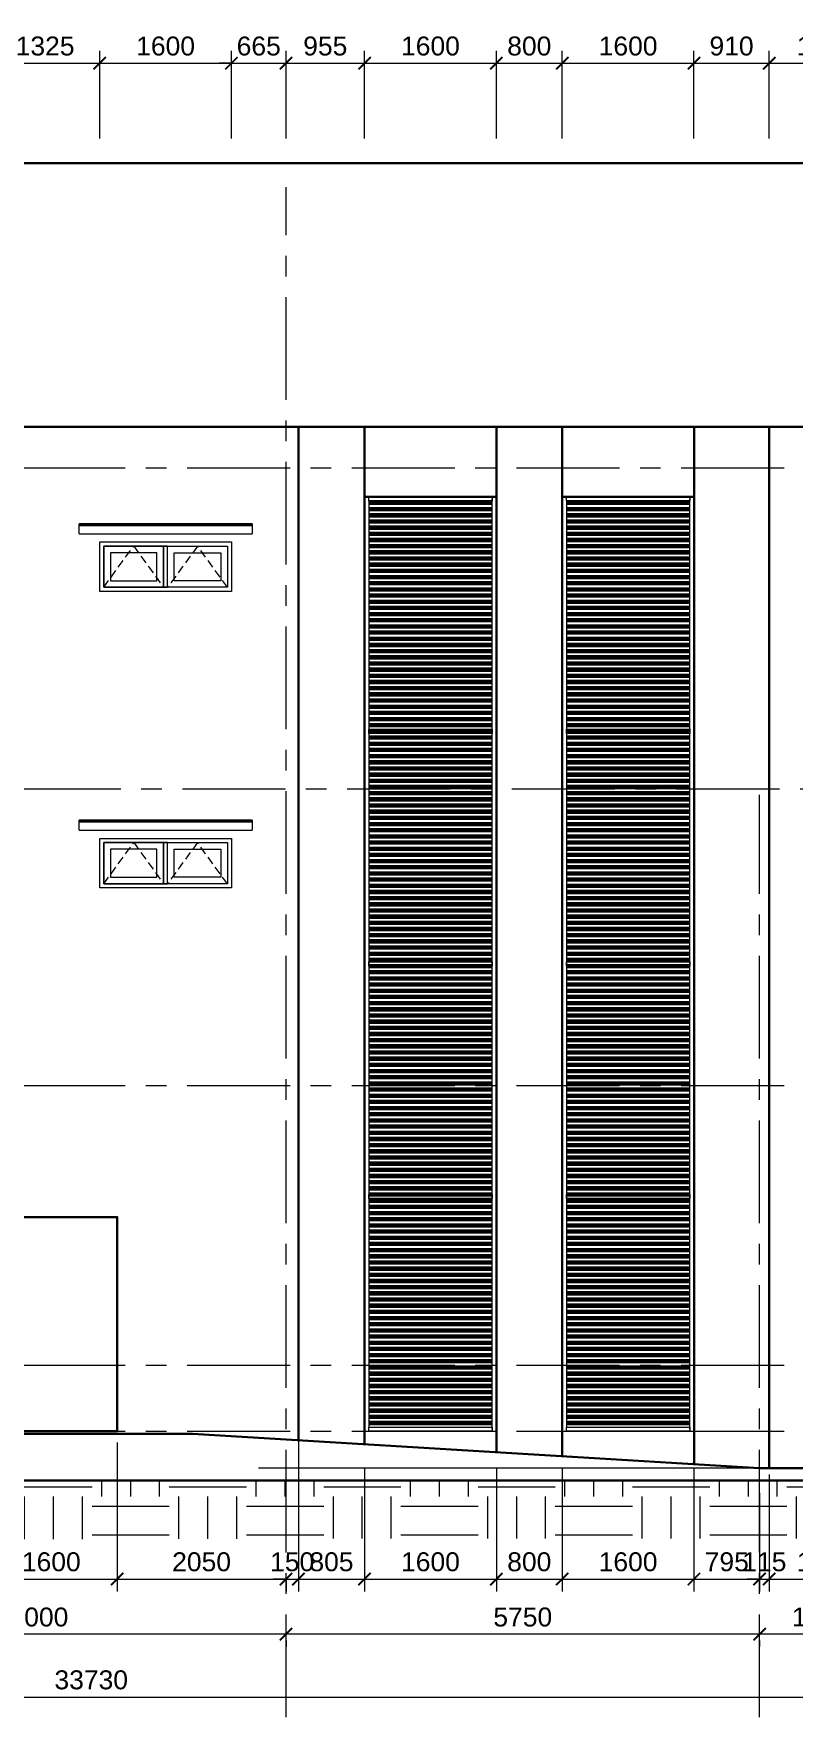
# Model space of a CAD drawing. Header units: millimetres. Extents: x 886808 to 1650903, y -1008069 to 230892.
# Drawn here: x 1031357 to 1040581, y -415458 to -395009 of the extents above; entities that cross this region are included whole.
import ezdxf

# ---------------------------------------------------------------- set-up
doc = ezdxf.new("R2010")
doc.units = ezdxf.units.MM
doc.linetypes.add('CENTER', pattern=[2, 1.25, -0.25, 0.25, -0.25])
doc.linetypes.add('DASHED', pattern=[0.75, 0.5, -0.25])
doc.layers.get('0').update_dxf_attribs({"lineweight": 0})
for name, color, linetype, lineweight in [('03- Net Cua- 153', 153, 'Continuous', 9), ('06- Dim- 250', 250, 'Continuous', 0), ('8l NET TO', 8, 'Continuous', 9), ('A-DETL-GENF', 92, 'Continuous', 5), ('A-DETL-THIN', 151, 'Continuous', 5), ('A-GLAZ', 151, 'Continuous', 5), ('A-Wall', 113, 'Continuous', 30), ('A_Dim', 8, 'Continuous', 5), ('hatch', 250, 'Continuous', 0)]:
    doc.layers.add(name, color=color, linetype=linetype, lineweight=lineweight)
doc.styles.add('TIÊU ĐỀ', font='arial.ttf', dxfattribs={"height": 230})
doc.dimstyles.new('1-100', dxfattribs={"dimtxt": 230, "dimasz": 150, "dimexe": 150, "dimexo": 300, "dimgap": 90, "dimtad": 1, "dimdec": 0, "dimrnd": 5, "dimzin": 0, "dimtxsty": 'TIÊU ĐỀ', "dimblk": 'ARCHTICK', "dimcen": 100, "dimdle": 120, "dimclrd": 256, "dimclre": 256, "dimclrt": 2, "dimadec": 0, "dimazin": 0, "dimtfac": 1, "dimtdec": 0, "dimtix": 1, "dimtmove": 1, "dimatfit": 3, "dimldrblk": 'OPEN30', "dimfxl": 900, "dimtolj": 1, "dimtzin": 0, "dimlwd": 13, "dimlwe": 13, "dimarcsym": 1})
pattern_1 = [(180, (0, 0), (-7e-15, -75), []), (180, (-12.5, 12.5), (-7e-15, -75), []), (180, (-25, 25), (-7e-15, -75), []), (180, (-37.5, 37.5), (-7e-15, -75), [])]

# ---------------------------------------------------------------- blocks, each defined once
blk = doc.blocks.new('*U279')
at = {"layer": 'A_Dim', "transparency": 33554636}
blk.add_lwpolyline([(25, 1500), (25, 0), (-25, 0), (-25, 1500)], close=True, dxfattribs=at)
blk = doc.blocks.new('*U280')
at = {"layer": '03- Net Cua- 153', "color": 0, "linetype": 'ByBlock', "lineweight": -2, "transparency": 16777216, "rotation": 90}
for p in [(1036925, -400657), (1036925, -403482), (1036925, -406307), (1036925, -409132), (1036925, -411957)]:
    blk.add_blockref('*U279', p, dxfattribs=at)
blk = doc.blocks.new('*U277')
at = {"layer": 'A_Dim', "transparency": 33554636}
blk.add_lwpolyline([(25, 1500), (25, 0), (-25, 0), (-25, 1500)], close=True, dxfattribs=at)
blk = doc.blocks.new('*U278')
at = {"layer": '03- Net Cua- 153', "color": 0, "linetype": 'ByBlock', "lineweight": -2, "transparency": 16777216, "rotation": 90}
for p in [(1039325, -400657), (1039325, -403482), (1039325, -406307), (1039325, -409132), (1039325, -411957)]:
    blk.add_blockref('*U277', p, dxfattribs=at)
blk = doc.blocks.new('_ArchTick')
at = {"color": 0, "linetype": 'ByBlock', "const_width": 0.15}
blk.add_lwpolyline([(-0.5, -0.5), (0.5, 0.5)], dxfattribs=at)
blk = doc.blocks.new('*D328')
at = {"layer": 'A_Dim', "lineweight": 13, "transparency": 16777216}
for p, q in [((1030834, -396282), (1030834, -395217)), ((1032159, -396282), (1032159, -395217)), ((1030714, -395367), (1032279, -395367))]:
    blk.add_line(p, q, dxfattribs=at)
at = {"layer": 'Defpoints', "color": 0, "transparency": 16777216}
for p in [(1032159, -395367), (1030834, -396582), (1032159, -396582)]:
    blk.add_point(p, dxfattribs=at)
at = {"layer": 'A_Dim', "lineweight": 13, "transparency": 16777216, "xscale": 150, "yscale": 150, "zscale": 150, "rotation": 180}
blk.add_blockref('_ArchTick', (1030834, -395367), dxfattribs=at)
at = {"layer": 'A_Dim', "lineweight": 13, "transparency": 16777216, "xscale": 150, "yscale": 150, "zscale": 150}
blk.add_blockref('_ArchTick', (1032159, -395367), dxfattribs=at)
at = {"layer": 'A_Dim', "color": 2, "transparency": 16777216, "insert": (1031496, -395160), "char_height": 230, "attachment_point": 5, "style": 'TIÊU ĐỀ'}
blk.add_mtext('\\A1;1325', dxfattribs=at)
blk = doc.blocks.new('_Open30')
at = {"color": 0, "linetype": 'ByBlock', "lineweight": -2}
for p, q in [((-1, 0.27), (0, 0)), ((0, 0), (-1, -0.27)), ((0, 0), (-1, 0))]:
    blk.add_line(p, q, dxfattribs=at)
blk = doc.blocks.new('*D329')
at = {"layer": 'A_Dim', "lineweight": 13, "transparency": 16777216}
for p, q in [((1032159, -396282), (1032159, -395217)), ((1033759, -396282), (1033759, -395217)), ((1032039, -395367), (1033879, -395367))]:
    blk.add_line(p, q, dxfattribs=at)
at = {"layer": 'Defpoints', "color": 0, "transparency": 16777216}
for p in [(1033759, -395367), (1032159, -396582), (1033759, -396582)]:
    blk.add_point(p, dxfattribs=at)
at = {"layer": 'A_Dim', "lineweight": 13, "transparency": 16777216, "xscale": 150, "yscale": 150, "zscale": 150, "rotation": 180}
blk.add_blockref('_ArchTick', (1032159, -395367), dxfattribs=at)
at = {"layer": 'A_Dim', "lineweight": 13, "transparency": 16777216, "xscale": 150, "yscale": 150, "zscale": 150}
blk.add_blockref('_ArchTick', (1033759, -395367), dxfattribs=at)
at = {"layer": 'A_Dim', "color": 2, "transparency": 16777216, "insert": (1032959, -395160), "char_height": 230, "attachment_point": 5, "style": 'TIÊU ĐỀ'}
blk.add_mtext('\\A1;1600', dxfattribs=at)
blk = doc.blocks.new('*D330')
at = {"layer": 'A_Dim', "lineweight": 13, "transparency": 16777216}
for p, q in [((1033759, -396282), (1033759, -395217)), ((1034421, -396282), (1034421, -395217)), ((1033759, -395367), (1033609, -395367)), ((1033759, -395367), (1034421, -395367)), ((1034421, -395367), (1034571, -395367))]:
    blk.add_line(p, q, dxfattribs=at)
at = {"layer": 'Defpoints', "color": 0, "transparency": 16777216}
for p in [(1034421, -395367), (1033759, -396582), (1034421, -396582)]:
    blk.add_point(p, dxfattribs=at)
at = {"layer": 'A_Dim', "lineweight": 13, "transparency": 16777216, "xscale": 150, "yscale": 150, "zscale": 150}
blk.add_blockref('_ArchTick', (1033759, -395367), dxfattribs=at)
at = {"layer": 'A_Dim', "lineweight": 13, "transparency": 16777216, "xscale": 150, "yscale": 150, "zscale": 150, "rotation": 180}
blk.add_blockref('_ArchTick', (1034421, -395367), dxfattribs=at)
at = {"layer": 'A_Dim', "color": 2, "transparency": 16777216, "insert": (1034090, -395160), "char_height": 230, "attachment_point": 5, "style": 'TIÊU ĐỀ'}
blk.add_mtext('\\A1;665', dxfattribs=at)
blk = doc.blocks.new('*D331')
at = {"layer": 'A_Dim', "lineweight": 13, "transparency": 16777216}
for p, q in [((1034421, -396282), (1034421, -395217)), ((1035375, -396282), (1035375, -395217)), ((1034301, -395367), (1035495, -395367))]:
    blk.add_line(p, q, dxfattribs=at)
at = {"layer": 'Defpoints', "color": 0, "transparency": 16777216}
for p in [(1035375, -395367), (1034421, -396582), (1035375, -396582)]:
    blk.add_point(p, dxfattribs=at)
at = {"layer": 'A_Dim', "lineweight": 13, "transparency": 16777216, "xscale": 150, "yscale": 150, "zscale": 150, "rotation": 180}
blk.add_blockref('_ArchTick', (1034421, -395367), dxfattribs=at)
at = {"layer": 'A_Dim', "lineweight": 13, "transparency": 16777216, "xscale": 150, "yscale": 150, "zscale": 150}
blk.add_blockref('_ArchTick', (1035375, -395367), dxfattribs=at)
at = {"layer": 'A_Dim', "color": 2, "transparency": 16777216, "insert": (1034898, -395160), "char_height": 230, "attachment_point": 5, "style": 'TIÊU ĐỀ'}
blk.add_mtext('\\A1;955', dxfattribs=at)
blk = doc.blocks.new('*D332')
at = {"layer": 'A_Dim', "lineweight": 13, "transparency": 16777216}
for p, q in [((1035375, -396282), (1035375, -395217)), ((1036975, -396282), (1036975, -395217)), ((1035255, -395367), (1037095, -395367))]:
    blk.add_line(p, q, dxfattribs=at)
at = {"layer": 'Defpoints', "color": 0, "transparency": 16777216}
for p in [(1036975, -395367), (1035375, -396582), (1036975, -396582)]:
    blk.add_point(p, dxfattribs=at)
at = {"layer": 'A_Dim', "lineweight": 13, "transparency": 16777216, "xscale": 150, "yscale": 150, "zscale": 150, "rotation": 180}
blk.add_blockref('_ArchTick', (1035375, -395367), dxfattribs=at)
at = {"layer": 'A_Dim', "lineweight": 13, "transparency": 16777216, "xscale": 150, "yscale": 150, "zscale": 150}
blk.add_blockref('_ArchTick', (1036975, -395367), dxfattribs=at)
at = {"layer": 'A_Dim', "color": 2, "transparency": 16777216, "insert": (1036175, -395160), "char_height": 230, "attachment_point": 5, "style": 'TIÊU ĐỀ'}
blk.add_mtext('\\A1;1600', dxfattribs=at)
blk = doc.blocks.new('*D333')
at = {"layer": 'A_Dim', "lineweight": 13, "transparency": 16777216}
for p, q in [((1036975, -396282), (1036975, -395217)), ((1037775, -396282), (1037775, -395217)), ((1036855, -395367), (1037895, -395367))]:
    blk.add_line(p, q, dxfattribs=at)
at = {"layer": 'Defpoints', "color": 0, "transparency": 16777216}
for p in [(1037775, -395367), (1036975, -396582), (1037775, -396582)]:
    blk.add_point(p, dxfattribs=at)
at = {"layer": 'A_Dim', "lineweight": 13, "transparency": 16777216, "xscale": 150, "yscale": 150, "zscale": 150, "rotation": 180}
blk.add_blockref('_ArchTick', (1036975, -395367), dxfattribs=at)
at = {"layer": 'A_Dim', "lineweight": 13, "transparency": 16777216, "xscale": 150, "yscale": 150, "zscale": 150}
blk.add_blockref('_ArchTick', (1037775, -395367), dxfattribs=at)
at = {"layer": 'A_Dim', "color": 2, "transparency": 16777216, "insert": (1037375, -395160), "char_height": 230, "attachment_point": 5, "style": 'TIÊU ĐỀ'}
blk.add_mtext('\\A1;800', dxfattribs=at)
blk = doc.blocks.new('*D334')
at = {"layer": 'A_Dim', "lineweight": 13, "transparency": 16777216}
for p, q in [((1037775, -396282), (1037775, -395217)), ((1039375, -396282), (1039375, -395217)), ((1037655, -395367), (1039495, -395367))]:
    blk.add_line(p, q, dxfattribs=at)
at = {"layer": 'Defpoints', "color": 0, "transparency": 16777216}
for p in [(1039375, -395367), (1037775, -396582), (1039375, -396582)]:
    blk.add_point(p, dxfattribs=at)
at = {"layer": 'A_Dim', "lineweight": 13, "transparency": 16777216, "xscale": 150, "yscale": 150, "zscale": 150, "rotation": 180}
blk.add_blockref('_ArchTick', (1037775, -395367), dxfattribs=at)
at = {"layer": 'A_Dim', "lineweight": 13, "transparency": 16777216, "xscale": 150, "yscale": 150, "zscale": 150}
blk.add_blockref('_ArchTick', (1039375, -395367), dxfattribs=at)
at = {"layer": 'A_Dim', "color": 2, "transparency": 16777216, "insert": (1038575, -395160), "char_height": 230, "attachment_point": 5, "style": 'TIÊU ĐỀ'}
blk.add_mtext('\\A1;1600', dxfattribs=at)
blk = doc.blocks.new('*D335')
at = {"layer": 'A_Dim', "lineweight": 13, "transparency": 16777216}
for p, q in [((1039375, -396282), (1039375, -395217)), ((1040288, -396282), (1040288, -395217)), ((1039255, -395367), (1040408, -395367))]:
    blk.add_line(p, q, dxfattribs=at)
at = {"layer": 'Defpoints', "color": 0, "transparency": 16777216}
for p in [(1040288, -395367), (1039375, -396582), (1040288, -396582)]:
    blk.add_point(p, dxfattribs=at)
at = {"layer": 'A_Dim', "lineweight": 13, "transparency": 16777216, "xscale": 150, "yscale": 150, "zscale": 150, "rotation": 180}
blk.add_blockref('_ArchTick', (1039375, -395367), dxfattribs=at)
at = {"layer": 'A_Dim', "lineweight": 13, "transparency": 16777216, "xscale": 150, "yscale": 150, "zscale": 150}
blk.add_blockref('_ArchTick', (1040288, -395367), dxfattribs=at)
at = {"layer": 'A_Dim', "color": 2, "transparency": 16777216, "insert": (1039831, -395160), "char_height": 230, "attachment_point": 5, "style": 'TIÊU ĐỀ'}
blk.add_mtext('\\A1;910', dxfattribs=at)
blk = doc.blocks.new('*D336')
at = {"layer": 'A_Dim', "lineweight": 13, "transparency": 16777216}
for p, q in [((1040288, -396282), (1040288, -395217)), ((1041671, -396282), (1041671, -395217)), ((1040168, -395367), (1041791, -395367))]:
    blk.add_line(p, q, dxfattribs=at)
at = {"layer": 'Defpoints', "color": 0, "transparency": 16777216}
for p in [(1041671, -395367), (1040288, -396582), (1041671, -396582)]:
    blk.add_point(p, dxfattribs=at)
at = {"layer": 'A_Dim', "lineweight": 13, "transparency": 16777216, "xscale": 150, "yscale": 150, "zscale": 150, "rotation": 180}
blk.add_blockref('_ArchTick', (1040288, -395367), dxfattribs=at)
at = {"layer": 'A_Dim', "lineweight": 13, "transparency": 16777216, "xscale": 150, "yscale": 150, "zscale": 150}
blk.add_blockref('_ArchTick', (1041671, -395367), dxfattribs=at)
at = {"layer": 'A_Dim', "color": 2, "transparency": 16777216, "insert": (1040979, -395160), "char_height": 230, "attachment_point": 5, "style": 'TIÊU ĐỀ'}
blk.add_mtext('\\A1;1385', dxfattribs=at)
blk = doc.blocks.new('*D288')
at = {"layer": 'A_Dim', "lineweight": 13, "transparency": 16777216}
for p, q in [((1030771, -412121), (1030771, -413928)), ((1032371, -412121), (1032371, -413928)), ((1030651, -413778), (1032491, -413778))]:
    blk.add_line(p, q, dxfattribs=at)
at = {"layer": 'Defpoints', "color": 0, "transparency": 16777216}
for p in [(1030771, -411821), (1032371, -411821), (1032371, -413778)]:
    blk.add_point(p, dxfattribs=at)
at = {"layer": 'A_Dim', "lineweight": 13, "transparency": 16777216, "xscale": 150, "yscale": 150, "zscale": 150, "rotation": 180}
blk.add_blockref('_ArchTick', (1030771, -413778), dxfattribs=at)
at = {"layer": 'A_Dim', "lineweight": 13, "transparency": 16777216, "xscale": 150, "yscale": 150, "zscale": 150}
blk.add_blockref('_ArchTick', (1032371, -413778), dxfattribs=at)
at = {"layer": 'A_Dim', "color": 2, "transparency": 16777216, "insert": (1031571, -413570), "char_height": 230, "attachment_point": 5, "style": 'TIÊU ĐỀ'}
blk.add_mtext('\\A1;1600', dxfattribs=at)
blk = doc.blocks.new('*D289')
at = {"layer": 'A_Dim', "lineweight": 13, "transparency": 16777216}
for p, q in [((1032371, -412121), (1032371, -413928)), ((1032251, -413778), (1034541, -413778)), ((1034421, -413791), (1034421, -413928))]:
    blk.add_line(p, q, dxfattribs=at)
at = {"layer": 'Defpoints', "color": 0, "transparency": 16777216}
for p in [(1032371, -411821), (1034421, -413491), (1034421, -413778)]:
    blk.add_point(p, dxfattribs=at)
at = {"layer": 'A_Dim', "lineweight": 13, "transparency": 16777216, "xscale": 150, "yscale": 150, "zscale": 150, "rotation": 180}
blk.add_blockref('_ArchTick', (1032371, -413778), dxfattribs=at)
at = {"layer": 'A_Dim', "lineweight": 13, "transparency": 16777216, "xscale": 150, "yscale": 150, "zscale": 150}
blk.add_blockref('_ArchTick', (1034421, -413778), dxfattribs=at)
at = {"layer": 'A_Dim', "color": 2, "transparency": 16777216, "insert": (1033396, -413570), "char_height": 230, "attachment_point": 5, "style": 'TIÊU ĐỀ'}
blk.add_mtext('\\A1;2050', dxfattribs=at)
blk = doc.blocks.new('*D290')
at = {"layer": 'A_Dim', "lineweight": 13, "transparency": 16777216}
for p, q in [((1034571, -412084), (1034571, -413928)), ((1034421, -413778), (1034271, -413778)), ((1034421, -413778), (1034571, -413778)), ((1034421, -413791), (1034421, -413928)), ((1034571, -413778), (1034721, -413778))]:
    blk.add_line(p, q, dxfattribs=at)
at = {"layer": 'Defpoints', "color": 0, "transparency": 16777216}
for p in [(1034571, -411784), (1034421, -413491), (1034571, -413778)]:
    blk.add_point(p, dxfattribs=at)
at = {"layer": 'A_Dim', "lineweight": 13, "transparency": 16777216, "xscale": 150, "yscale": 150, "zscale": 150}
blk.add_blockref('_ArchTick', (1034421, -413778), dxfattribs=at)
at = {"layer": 'A_Dim', "lineweight": 13, "transparency": 16777216, "xscale": 150, "yscale": 150, "zscale": 150, "rotation": 180}
blk.add_blockref('_ArchTick', (1034571, -413778), dxfattribs=at)
at = {"layer": 'A_Dim', "color": 2, "transparency": 16777216, "insert": (1034496, -413570), "char_height": 230, "attachment_point": 5, "style": 'TIÊU ĐỀ'}
blk.add_mtext('\\A1;150', dxfattribs=at)
blk = doc.blocks.new('*D291')
at = {"layer": 'A_Dim', "lineweight": 13, "transparency": 16777216}
for p, q in [((1034571, -412084), (1034571, -413928)), ((1035375, -412440), (1035375, -413928)), ((1034451, -413778), (1035495, -413778))]:
    blk.add_line(p, q, dxfattribs=at)
at = {"layer": 'Defpoints', "color": 0, "transparency": 16777216}
for p in [(1034571, -411784), (1035375, -412140), (1035375, -413778)]:
    blk.add_point(p, dxfattribs=at)
at = {"layer": 'A_Dim', "lineweight": 13, "transparency": 16777216, "xscale": 150, "yscale": 150, "zscale": 150, "rotation": 180}
blk.add_blockref('_ArchTick', (1034571, -413778), dxfattribs=at)
at = {"layer": 'A_Dim', "lineweight": 13, "transparency": 16777216, "xscale": 150, "yscale": 150, "zscale": 150}
blk.add_blockref('_ArchTick', (1035375, -413778), dxfattribs=at)
at = {"layer": 'A_Dim', "color": 2, "transparency": 16777216, "insert": (1034973, -413570), "char_height": 230, "attachment_point": 5, "style": 'TIÊU ĐỀ'}
blk.add_mtext('\\A1;805', dxfattribs=at)
blk = doc.blocks.new('*D292')
at = {"layer": 'A_Dim', "lineweight": 13, "transparency": 16777216}
for p, q in [((1035375, -412440), (1035375, -413928)), ((1036975, -412440), (1036975, -413928)), ((1035255, -413778), (1037095, -413778))]:
    blk.add_line(p, q, dxfattribs=at)
at = {"layer": 'Defpoints', "color": 0, "transparency": 16777216}
for p in [(1035375, -412140), (1036975, -412140), (1036975, -413778)]:
    blk.add_point(p, dxfattribs=at)
at = {"layer": 'A_Dim', "lineweight": 13, "transparency": 16777216, "xscale": 150, "yscale": 150, "zscale": 150, "rotation": 180}
blk.add_blockref('_ArchTick', (1035375, -413778), dxfattribs=at)
at = {"layer": 'A_Dim', "lineweight": 13, "transparency": 16777216, "xscale": 150, "yscale": 150, "zscale": 150}
blk.add_blockref('_ArchTick', (1036975, -413778), dxfattribs=at)
at = {"layer": 'A_Dim', "color": 2, "transparency": 16777216, "insert": (1036175, -413570), "char_height": 230, "attachment_point": 5, "style": 'TIÊU ĐỀ'}
blk.add_mtext('\\A1;1600', dxfattribs=at)
blk = doc.blocks.new('*D293')
at = {"layer": 'A_Dim', "lineweight": 13, "transparency": 16777216}
for p, q in [((1036975, -412440), (1036975, -413928)), ((1037775, -412440), (1037775, -413928)), ((1036855, -413778), (1037895, -413778))]:
    blk.add_line(p, q, dxfattribs=at)
at = {"layer": 'Defpoints', "color": 0, "transparency": 16777216}
for p in [(1036975, -412140), (1037775, -412140), (1037775, -413778)]:
    blk.add_point(p, dxfattribs=at)
at = {"layer": 'A_Dim', "lineweight": 13, "transparency": 16777216, "xscale": 150, "yscale": 150, "zscale": 150, "rotation": 180}
blk.add_blockref('_ArchTick', (1036975, -413778), dxfattribs=at)
at = {"layer": 'A_Dim', "lineweight": 13, "transparency": 16777216, "xscale": 150, "yscale": 150, "zscale": 150}
blk.add_blockref('_ArchTick', (1037775, -413778), dxfattribs=at)
at = {"layer": 'A_Dim', "color": 2, "transparency": 16777216, "insert": (1037375, -413570), "char_height": 230, "attachment_point": 5, "style": 'TIÊU ĐỀ'}
blk.add_mtext('\\A1;800', dxfattribs=at)
blk = doc.blocks.new('*D294')
at = {"layer": 'A_Dim', "lineweight": 13, "transparency": 16777216}
for p, q in [((1037775, -412440), (1037775, -413928)), ((1039375, -412440), (1039375, -413928)), ((1037655, -413778), (1039495, -413778))]:
    blk.add_line(p, q, dxfattribs=at)
at = {"layer": 'Defpoints', "color": 0, "transparency": 16777216}
for p in [(1037775, -412140), (1039375, -412140), (1039375, -413778)]:
    blk.add_point(p, dxfattribs=at)
at = {"layer": 'A_Dim', "lineweight": 13, "transparency": 16777216, "xscale": 150, "yscale": 150, "zscale": 150, "rotation": 180}
blk.add_blockref('_ArchTick', (1037775, -413778), dxfattribs=at)
at = {"layer": 'A_Dim', "lineweight": 13, "transparency": 16777216, "xscale": 150, "yscale": 150, "zscale": 150}
blk.add_blockref('_ArchTick', (1039375, -413778), dxfattribs=at)
at = {"layer": 'A_Dim', "color": 2, "transparency": 16777216, "insert": (1038575, -413570), "char_height": 230, "attachment_point": 5, "style": 'TIÊU ĐỀ'}
blk.add_mtext('\\A1;1600', dxfattribs=at)
blk = doc.blocks.new('*D295')
at = {"layer": 'A_Dim', "lineweight": 13, "transparency": 16777216}
for p, q in [((1039375, -412440), (1039375, -413928)), ((1040171, -412732), (1040171, -413928)), ((1039255, -413778), (1040291, -413778))]:
    blk.add_line(p, q, dxfattribs=at)
at = {"layer": 'Defpoints', "color": 0, "transparency": 16777216}
for p in [(1039375, -412140), (1040171, -412432), (1040171, -413778)]:
    blk.add_point(p, dxfattribs=at)
at = {"layer": 'A_Dim', "lineweight": 13, "transparency": 16777216, "xscale": 150, "yscale": 150, "zscale": 150, "rotation": 180}
blk.add_blockref('_ArchTick', (1039375, -413778), dxfattribs=at)
at = {"layer": 'A_Dim', "lineweight": 13, "transparency": 16777216, "xscale": 150, "yscale": 150, "zscale": 150}
blk.add_blockref('_ArchTick', (1040171, -413778), dxfattribs=at)
at = {"layer": 'A_Dim', "color": 2, "transparency": 16777216, "insert": (1039773, -413570), "char_height": 230, "attachment_point": 5, "style": 'TIÊU ĐỀ'}
blk.add_mtext('\\A1;795', dxfattribs=at)
blk = doc.blocks.new('*D296')
at = {"layer": 'A_Dim', "lineweight": 13, "transparency": 16777216}
for p, q in [((1040288, -412507), (1040288, -413928)), ((1040171, -412732), (1040171, -413928)), ((1040171, -413778), (1040021, -413778)), ((1040171, -413778), (1040288, -413778)), ((1040288, -413778), (1040438, -413778))]:
    blk.add_line(p, q, dxfattribs=at)
at = {"layer": 'Defpoints', "color": 0, "transparency": 16777216}
for p in [(1040288, -412207), (1040171, -412432), (1040288, -413778)]:
    blk.add_point(p, dxfattribs=at)
at = {"layer": 'A_Dim', "lineweight": 13, "transparency": 16777216, "xscale": 150, "yscale": 150, "zscale": 150}
blk.add_blockref('_ArchTick', (1040171, -413778), dxfattribs=at)
at = {"layer": 'A_Dim', "lineweight": 13, "transparency": 16777216, "xscale": 150, "yscale": 150, "zscale": 150, "rotation": 180}
blk.add_blockref('_ArchTick', (1040288, -413778), dxfattribs=at)
at = {"layer": 'A_Dim', "color": 2, "transparency": 16777216, "insert": (1040229, -413570), "char_height": 230, "attachment_point": 5, "style": 'TIÊU ĐỀ'}
blk.add_mtext('\\A1;115', dxfattribs=at)
blk = doc.blocks.new('*D297')
at = {"layer": 'A_Dim', "lineweight": 13, "transparency": 16777216}
for p, q in [((1040288, -412507), (1040288, -413928)), ((1041671, -412626), (1041671, -413928)), ((1040168, -413778), (1041791, -413778))]:
    blk.add_line(p, q, dxfattribs=at)
at = {"layer": 'Defpoints', "color": 0, "transparency": 16777216}
for p in [(1040288, -412207), (1041671, -412326), (1041671, -413778)]:
    blk.add_point(p, dxfattribs=at)
at = {"layer": 'A_Dim', "lineweight": 13, "transparency": 16777216, "xscale": 150, "yscale": 150, "zscale": 150, "rotation": 180}
blk.add_blockref('_ArchTick', (1040288, -413778), dxfattribs=at)
at = {"layer": 'A_Dim', "lineweight": 13, "transparency": 16777216, "xscale": 150, "yscale": 150, "zscale": 150}
blk.add_blockref('_ArchTick', (1041671, -413778), dxfattribs=at)
at = {"layer": 'A_Dim', "color": 2, "transparency": 16777216, "insert": (1040979, -413570), "char_height": 230, "attachment_point": 5, "style": 'TIÊU ĐỀ'}
blk.add_mtext('\\A1;1385', dxfattribs=at)
blk = doc.blocks.new('*D299')
at = {"layer": 'A_Dim', "lineweight": 13, "transparency": 16777216}
for p, q in [((1041791, -414448), (1040051, -414448)), ((1041671, -414480), (1041671, -414598)), ((1040171, -414523), (1040171, -414598))]:
    blk.add_line(p, q, dxfattribs=at)
at = {"layer": 'Defpoints', "color": 0, "transparency": 16777216}
for p in [(1040171, -414223), (1041671, -414180), (1040171, -414448)]:
    blk.add_point(p, dxfattribs=at)
at = {"layer": 'A_Dim', "lineweight": 13, "transparency": 16777216, "xscale": 150, "yscale": 150, "zscale": 150, "rotation": 180}
blk.add_blockref('_ArchTick', (1040171, -414448), dxfattribs=at)
at = {"layer": 'A_Dim', "lineweight": 13, "transparency": 16777216, "xscale": 150, "yscale": 150, "zscale": 150}
blk.add_blockref('_ArchTick', (1041671, -414448), dxfattribs=at)
at = {"layer": 'A_Dim', "color": 2, "transparency": 16777216, "insert": (1040921, -414241), "char_height": 230, "attachment_point": 5, "style": 'TIÊU ĐỀ'}
blk.add_mtext('\\A1;1500', dxfattribs=at)
blk = doc.blocks.new('*D300')
at = {"layer": 'A_Dim', "lineweight": 13, "transparency": 16777216}
for p, q in [((1040291, -414448), (1034301, -414448)), ((1034421, -414523), (1034421, -414598)), ((1040171, -414523), (1040171, -414598))]:
    blk.add_line(p, q, dxfattribs=at)
at = {"layer": 'Defpoints', "color": 0, "transparency": 16777216}
for p in [(1034421, -414223), (1040171, -414223), (1034421, -414448)]:
    blk.add_point(p, dxfattribs=at)
at = {"layer": 'A_Dim', "lineweight": 13, "transparency": 16777216, "xscale": 150, "yscale": 150, "zscale": 150, "rotation": 180}
blk.add_blockref('_ArchTick', (1034421, -414448), dxfattribs=at)
at = {"layer": 'A_Dim', "lineweight": 13, "transparency": 16777216, "xscale": 150, "yscale": 150, "zscale": 150}
blk.add_blockref('_ArchTick', (1040171, -414448), dxfattribs=at)
at = {"layer": 'A_Dim', "color": 2, "transparency": 16777216, "insert": (1037296, -414241), "char_height": 230, "attachment_point": 5, "style": 'TIÊU ĐỀ'}
blk.add_mtext('\\A1;5750', dxfattribs=at)
blk = doc.blocks.new('*D301')
at = {"layer": 'A_Dim', "lineweight": 13, "transparency": 16777216}
for p, q in [((1034541, -414448), (1028301, -414448)), ((1028421, -414523), (1028421, -414598)), ((1034421, -414523), (1034421, -414598))]:
    blk.add_line(p, q, dxfattribs=at)
at = {"layer": 'Defpoints', "color": 0, "transparency": 16777216}
for p in [(1028421, -414223), (1034421, -414223), (1028421, -414448)]:
    blk.add_point(p, dxfattribs=at)
at = {"layer": 'A_Dim', "lineweight": 13, "transparency": 16777216, "xscale": 150, "yscale": 150, "zscale": 150, "rotation": 180}
blk.add_blockref('_ArchTick', (1028421, -414448), dxfattribs=at)
at = {"layer": 'A_Dim', "lineweight": 13, "transparency": 16777216, "xscale": 150, "yscale": 150, "zscale": 150}
blk.add_blockref('_ArchTick', (1034421, -414448), dxfattribs=at)
at = {"layer": 'A_Dim', "color": 2, "transparency": 16777216, "insert": (1031421, -414241), "char_height": 230, "attachment_point": 5, "style": 'TIÊU ĐỀ'}
blk.add_mtext('\\A1;6000', dxfattribs=at)
blk = doc.blocks.new('*D718')
at = {"layer": 'A_Dim', "lineweight": 13, "transparency": 16777216}
for p, q in [((1048921, -414228), (1048921, -415361)), ((1015191, -414464), (1015191, -415361)), ((1015071, -415211), (1049041, -415211))]:
    blk.add_line(p, q, dxfattribs=at)
at = {"layer": 'Defpoints', "color": 0, "transparency": 16777216}
for p in [(1048921, -413928), (1015191, -414164), (1048921, -415211)]:
    blk.add_point(p, dxfattribs=at)
at = {"layer": 'A_Dim', "lineweight": 13, "transparency": 16777216, "xscale": 150, "yscale": 150, "zscale": 150, "rotation": 180}
blk.add_blockref('_ArchTick', (1015191, -415211), dxfattribs=at)
at = {"layer": 'A_Dim', "lineweight": 13, "transparency": 16777216, "xscale": 150, "yscale": 150, "zscale": 150}
blk.add_blockref('_ArchTick', (1048921, -415211), dxfattribs=at)
at = {"layer": 'A_Dim', "color": 2, "transparency": 16777216, "insert": (1032056, -415004), "char_height": 230, "attachment_point": 5, "style": 'TIÊU ĐỀ'}
blk.add_mtext('\\A1;33730', dxfattribs=at)

msp = doc.modelspace()

# ---------------------------------------------------------------- hatches: boundary and pattern name
at = {"layer": 'A-DETL-GENF', "transparency": 33554636}
h = msp.add_hatch(dxfattribs=at)
h.set_pattern_fill('FP_9', color=27, style=0, pattern_type=2)
h.set_pattern_definition([(0, (1040502.8, -410782.5), (937.5, 937.5), [937.5, -937.5]), (0, (1040502.8, -410430.9), (937.5, 937.5), [937.5, -937.5]), (0, (1040502.8, -410079.4), (937.5, 937.5), [937.5, -937.5]), (90, (1040620, -409962.2), (-937.5, 937.5), [937.5, -937.5]), (90, (1040971.6, -409962.2), (-937.5, 937.5), [937.5, -937.5]), (90, (1041323.1, -409962.2), (-937.5, 937.5), [937.5, -937.5])])
h.paths.add_polyline_path([(1036502.5, -413284.1), (1050639.8, -413284.1), (1050639.8, -412582.5), (1033936.4, -412582.5), (1033936.4, -412582.8), (1033136.4, -412582.8), (1033136.4, -412586.5), (1014346, -412640.1), (1014346, -413337.6), (1035956.8, -413284.1)])
at = {"layer": 'hatch', "transparency": 33554534}
h = msp.add_hatch(dxfattribs=at)
h.set_pattern_fill('ANSI34', color=256, scale=100, angle=135)
h.set_pattern_definition(pattern_1)
h.paths.add_polyline_path([(1036925.4, -400682.5), (1035425.4, -400682.5), (1035425.4, -411932.5), (1036925.4, -411932.5)])
h = msp.add_hatch(dxfattribs=at)
h.set_pattern_fill('ANSI34', color=256, scale=100, angle=135)
h.set_pattern_definition(pattern_1)
h.paths.add_polyline_path([(1039325.4, -400682.5), (1037825.4, -400682.5), (1037825.4, -411932.5), (1039325.4, -411932.5)])

# ---------------------------------------------------------------- linework, layer by layer
at = {"layer": '03- Net Cua- 153', "linetype": 'Continuous', "transparency": 33554636}
for points in [[(1036975.4, -400632.5), (1035375.4, -400632.5), (1035375.4, -411982.5), (1036975.4, -411982.5)], [(1036925.4, -400682.5), (1035425.4, -400682.5), (1035425.4, -411932.5), (1036925.4, -411932.5)], [(1039375.4, -400632.5), (1037775.4, -400632.5), (1037775.4, -411982.5), (1039375.4, -411982.5)], [(1039325.4, -400682.5), (1037825.4, -400682.5), (1037825.4, -411932.5), (1039325.4, -411932.5)], [(1032158.9, -401182.5), (1033758.9, -401182.5), (1033758.9, -401782.5), (1032158.9, -401782.5)], [(1032208.9, -401232.5), (1033708.9, -401232.5), (1033708.9, -401732.5), (1032208.9, -401732.5)], [(1032933.9, -401232.5), (1032208.9, -401232.5), (1032208.9, -401732.5), (1032933.9, -401732.5)], [(1032853.9, -401312.5), (1032288.9, -401312.5), (1032288.9, -401652.5), (1032853.9, -401652.5)], [(1032983.9, -401232.5), (1032933.9, -401232.5), (1032933.9, -401732.5), (1032983.9, -401732.5)], [(1032983.9, -401232.5), (1033708.9, -401232.5), (1033708.9, -401732.5), (1032983.9, -401732.5)], [(1033063.9, -401312.5), (1033628.9, -401312.5), (1033628.9, -401652.5), (1033063.9, -401652.5)], [(1032158.9, -404782.5), (1033758.9, -404782.5), (1033758.9, -405382.5), (1032158.9, -405382.5)], [(1032208.9, -404832.5), (1033708.9, -404832.5), (1033708.9, -405332.5), (1032208.9, -405332.5)], [(1032933.9, -404832.5), (1032208.9, -404832.5), (1032208.9, -405332.5), (1032933.9, -405332.5)], [(1032983.9, -404832.5), (1032933.9, -404832.5), (1032933.9, -405332.5), (1032983.9, -405332.5)], [(1032983.9, -404832.5), (1033708.9, -404832.5), (1033708.9, -405332.5), (1032983.9, -405332.5)], [(1032853.9, -404912.5), (1032288.9, -404912.5), (1032288.9, -405252.5), (1032853.9, -405252.5)], [(1033063.9, -404912.5), (1033628.9, -404912.5), (1033628.9, -405252.5), (1033063.9, -405252.5)]]:
    msp.add_lwpolyline(points, close=True, dxfattribs=at)
for points in [[(1036925.4, -411957.5), (1036925.4, -400657.5)], [(1039325.4, -411957.5), (1039325.4, -400657.5)]]:
    msp.add_lwpolyline(points, dxfattribs=at)
at = {"layer": '06- Dim- 250', "linetype": 'DASHED', "ltscale": 200, "transparency": 33554636}
for points in [[(1032208.9, -401732.5), (1032571.4, -401232.5), (1032933.9, -401732.5)], [(1033708.9, -401732.5), (1033346.4, -401232.5), (1032983.9, -401732.5)], [(1032208.9, -405332.5), (1032571.4, -404832.5), (1032933.9, -405332.5)], [(1033708.9, -405332.5), (1033346.4, -404832.5), (1032983.9, -405332.5)]]:
    msp.add_lwpolyline(points, dxfattribs=at)
at = {"layer": '8l NET TO', "color": 251, "linetype": 'CENTER', "ltscale": 1000, "true_color": 0x636466, "transparency": 33554636}
for p, q in [((1013219.7, -396582.5), (1057280.6, -396582.5)), ((1034421.4, -415457.7), (1034421.4, -396873.3)), ((1013219.7, -400282.5), (1057280.6, -400282.5)), ((1013163.7, -404182.5), (1057280.6, -404182.5)), ((1013219.7, -407782.5), (1057280.6, -407782.5)), ((1013219.7, -411182.5), (1057280.6, -411182.5)), ((1013219.7, -411982.5), (1057280.6, -411982.5))]:
    msp.add_line(p, q, dxfattribs=at)
msp.add_lwpolyline([(1040171.4, -415457.7), (1040171.4, -404252.4)], dxfattribs=at)
at = {"layer": 'A-DETL-THIN', "transparency": 33554636}
msp.add_line((1051139.8, -412432.5), (1034086.4, -412432.5), dxfattribs=at)
at = {"layer": 'A-GLAZ', "transparency": 33554636}
for p, q in [((1031908.9, -400972.5), (1031908.9, -400962.5)), ((1034008.9, -400962.5), (1031908.9, -400962.5)), ((1031908.9, -400982.5), (1031908.9, -400972.5)), ((1031908.9, -400972.5), (1034008.9, -400972.5)), ((1031908.9, -401082.5), (1031908.9, -400982.5)), ((1031908.9, -400982.5), (1034008.9, -400982.5)), ((1034008.9, -400962.5), (1034008.9, -400972.5)), ((1034008.9, -400972.5), (1034008.9, -400982.5)), ((1034008.9, -400982.5), (1034008.9, -401082.5)), ((1031908.9, -401082.5), (1034008.9, -401082.5)), ((1031908.9, -404572.5), (1031908.9, -404562.5)), ((1034008.9, -404562.5), (1031908.9, -404562.5)), ((1031908.9, -404582.5), (1031908.9, -404572.5)), ((1031908.9, -404572.5), (1034008.9, -404572.5)), ((1031908.9, -404682.5), (1031908.9, -404582.5)), ((1031908.9, -404582.5), (1034008.9, -404582.5)), ((1031908.9, -404682.5), (1034008.9, -404682.5)), ((1034008.9, -404562.5), (1034008.9, -404572.5)), ((1034008.9, -404572.5), (1034008.9, -404582.5)), ((1034008.9, -404582.5), (1034008.9, -404682.5))]:
    msp.add_line(p, q, dxfattribs=at)
at = {"layer": 'A-Wall', "transparency": 33554636}
for p, q in [((1018691.4, -396582.5), (1048596.4, -396582.5)), ((1018491.4, -399782.5), (1048596.4, -399782.5)), ((1034571.4, -412090.9), (1034571.4, -399782.5)), ((1035375.4, -412139.9), (1035375.4, -399782.5)), ((1036975.4, -412237.5), (1036975.4, -399782.5)), ((1037775.4, -412282.5), (1037775.4, -399782.5)), ((1039375.4, -412383.9), (1039375.4, -399782.5))]:
    msp.add_line(p, q, dxfattribs=at)
for points in [[(1048921.4, -403982.5), (1048921.4, -399782.5), (1027906.4, -399782.5)], [(1040287.6, -412432.5), (1040287.6, -411982.5), (1040287.6, -399782.5), (1034202.6, -399782.5)]]:
    msp.add_lwpolyline(points, dxfattribs=at)
for points in [[(1035375.4, -400632.5), (1035375.4, -399782.5), (1036975.4, -399782.5), (1036975.4, -400632.5)], [(1037775.4, -400632.5), (1037775.4, -399782.5), (1039375.4, -399782.5), (1039375.4, -400632.5)], [(1030771.4, -411982.5), (1032371.4, -411982.5), (1032371.4, -409382.5), (1030771.4, -409382.5)], [(1053421.4, -412432.5), (1048921.4, -412432.5), (1040171.4, -412432.5), (1033286.4, -412012.5), (1014346, -412012.5), (1014346, -412582.5), (1051139.8, -412582.5), (1051139.8, -412432.5)]]:
    msp.add_lwpolyline(points, close=True, dxfattribs=at)
at = {"layer": 'A_Dim', "transparency": 33554636}
for points in [[(1032158.9, -401182.5), (1033758.9, -401182.5), (1033758.9, -401782.5), (1032158.9, -401782.5)], [(1032158.9, -404782.5), (1033758.9, -404782.5), (1033758.9, -405382.5), (1032158.9, -405382.5)]]:
    msp.add_lwpolyline(points, close=True, dxfattribs=at)

# ---------------------------------------------------------------- block references
at = {"layer": '03- Net Cua- 153', "linetype": 'Continuous', "transparency": 33554636}
for name in ['*U280', '*U278']:
    msp.add_blockref(name, (0, 0), dxfattribs=at)

# ---------------------------------------------------------------- dimensions: what is measured, and where the dimension line sits
at = {"layer": 'A_Dim', "transparency": 33554636}
for base, p1, p2, picture, middle in [((1032158.9, -395367), (1030833.9, -396582.5), (1032158.9, -396582.5), '*D328', (1031496.4, -395159.5)), ((1033758.9, -395367), (1032158.9, -396582.5), (1033758.9, -396582.5), '*D329', (1032958.9, -395159.6)), ((1034421.3863783, -395367.0282428), (1033758.8863783, -396582.4931051), (1034421.3863783, -396582.4931051), '*D330', (1034090.1363783, -395159.5964557)), ((1035375.4, -395367), (1034421.4, -396582.5), (1035375.4, -396582.5), '*D331', (1034898.4, -395159.6)), ((1036975.4, -395367), (1035375.4, -396582.5), (1036975.4, -396582.5), '*D332', (1036175.4, -395159.6)), ((1037775.4, -395367), (1036975.4, -396582.5), (1037775.4, -396582.5), '*D333', (1037375.4, -395159.6)), ((1039375.4, -395367), (1037775.4, -396582.5), (1039375.4, -396582.5), '*D334', (1038575.4, -395159.6)), ((1040287.6, -395367), (1039375.4, -396582.5), (1040287.6, -396582.5), '*D335', (1039831.5, -395159.6)), ((1041671.4, -395367), (1040287.6, -396582.5), (1041671.4, -396582.5), '*D336', (1040979.5, -395159.5)), ((1032371.4, -413777.7), (1030771.4, -411821.1), (1032371.4, -411821.1), '*D288', (1031571.4, -413570.3)), ((1034421.4, -413777.7), (1032371.4, -411821.1), (1034421.4, -413490.7), '*D289', (1033396.4, -413570.3)), ((1034571.4, -413777.7), (1034421.4, -413490.7), (1034571.4, -411784.5), '*D290', (1034496.4, -413570.3)), ((1035375.4, -413777.7), (1034571.4, -411784.5), (1035375.4, -412139.9), '*D291', (1034973.4, -413570.3)), ((1036975.4, -413777.7), (1035375.4, -412139.9), (1036975.4, -412139.9), '*D292', (1036175.4, -413570.3)), ((1037775.4, -413777.7), (1036975.4, -412139.9), (1037775.4, -412139.9), '*D293', (1037375.4, -413570.3)), ((1039375.4, -413777.7), (1037775.4, -412139.9), (1039375.4, -412139.9), '*D294', (1038575.4, -413570.3)), ((1040171.4, -413777.7), (1039375.4, -412139.9), (1040171.4, -412432.5), '*D295', (1039773.4, -413570.3)), ((1040287.6, -413777.7), (1040171.4, -412432.5), (1040287.6, -412207.5), '*D296', (1040229.5, -413570.3)), ((1041671.4, -413777.7), (1040287.6, -412207.5), (1041671.4, -412326), '*D297', (1040979.5, -413570.2)), ((1048921.4, -415211.3), (1015191.4, -414164.4), (1048921.4, -413927.7), '*D718', (1032056.4, -415003.8)), ((1028421.4, -414448.4), (1034421.4, -414223.1), (1028421.4, -414223.1), '*D301', (1031421.4, -414240.9)), ((1034421.4, -414448.4), (1040171.4, -414223.1), (1034421.4, -414223.1), '*D300', (1037296.4, -414240.9)), ((1040171.4, -414448.4), (1041671.4, -414180.4), (1040171.4, -414223.1), '*D299', (1040921.4, -414240.9))]:
    dim = msp.add_linear_dim(base=base, p1=p1, p2=p2, dimstyle='1-100', override={"dimscale": 1}, dxfattribs=at)
    dim.commit()
    dim.dimension.update_dxf_attribs({"geometry": picture, "text_midpoint": middle})

doc.saveas('drawing.dxf')
